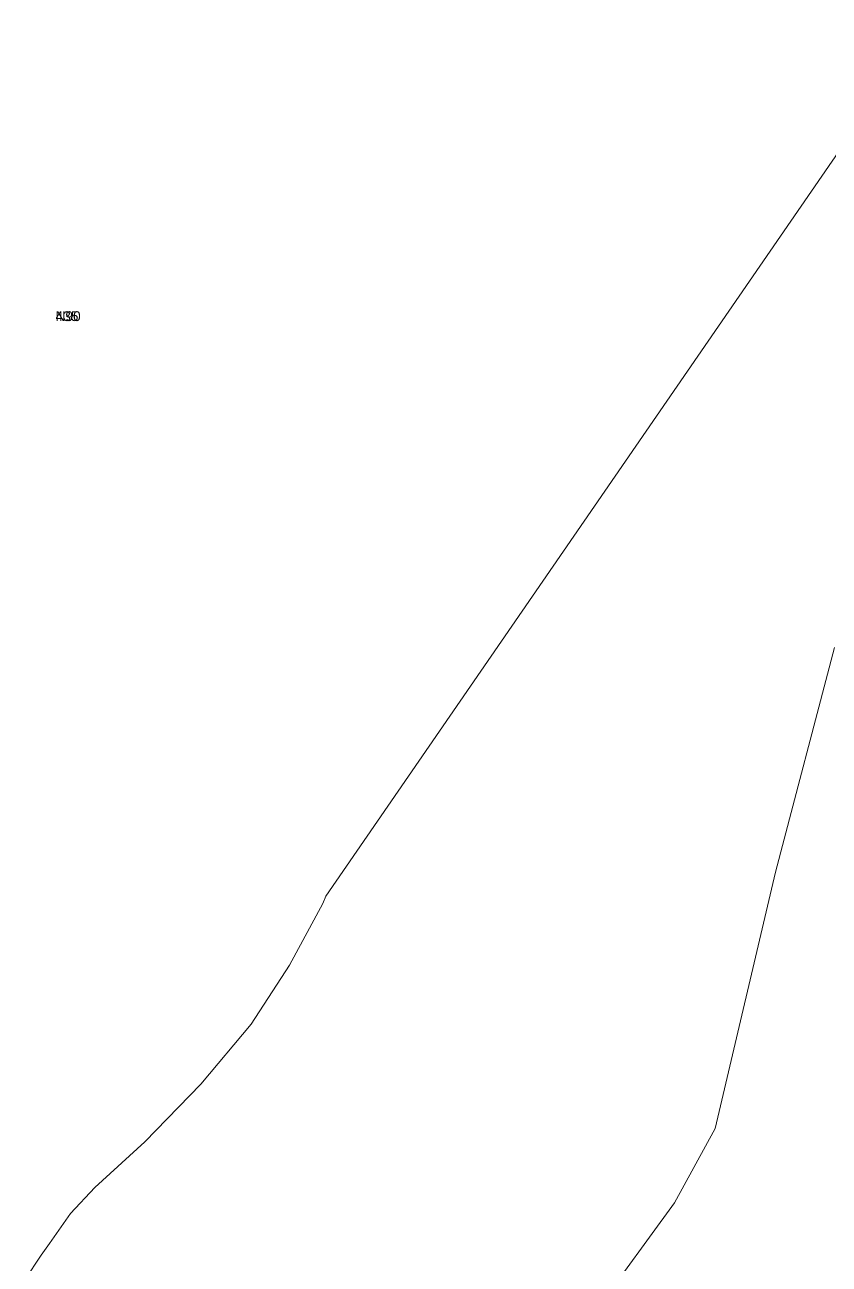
# Model space of a CAD drawing. Header units: metres. Extents: x 302931 to 308644, y 6253878 to 6257414.
# Drawn here: x 307192.6 to 307340.2, y 6255819.2 to 6256046.6 of the extents above; entities that cross this region are included whole.
import ezdxf

# ---------------------------------------------------------------- set-up
doc = ezdxf.new("R2010")
doc.units = ezdxf.units.M
doc.layers.add('Cadastre Land Parcels_SP_EXT', color=9, linetype='Continuous', lineweight=5)
doc.layers.add('Mains_HV_EXT', color=7, linetype='Continuous')
doc.styles.get("Standard").update_dxf_attribs({"font": 'arial.ttf'})

msp = doc.modelspace()

# ---------------------------------------------------------------- linework, layer by layer
at = {"layer": 'Cadastre Land Parcels_SP_EXT', "linetype": 'Continuous'}
for points in [[(307192.57, 6255816.33), (307195.57, 6255820.85), (307197.11, 6255823), (307200.98, 6255828.49), (307205.45, 6255833.29), (307214.59, 6255841.66), (307224.88, 6255852.23), (307234.1, 6255863.28), (307241.18, 6255874.09), (307247.27, 6255885.38), (307247.81, 6255886.73), (307344.58, 6256027.07), (307350.24, 6256065.98), (307334.99, 6256106.96), (307259.89, 6256222.5), (307264.93, 6256246.8), (307232.11, 6256297.06), (307219.35, 6256316.6), (307208.72, 6256364.36), (307254.79, 6256637.33)], [(307350.24, 6256065.98), (307344.58, 6256027.07), (307247.81, 6255886.73), (307247.27, 6255885.38), (307241.18, 6255874.09), (307234.1, 6255863.28), (307224.88, 6255852.23), (307214.59, 6255841.66), (307205.45, 6255833.29), (307200.98, 6255828.49), (307197.11, 6255823), (307195.57, 6255820.85), (307192.57, 6255816.33)], [(307297.54, 6255810.91), (307311.85, 6255830.46), (307319.31, 6255844.14), (307330.34, 6255891.13), (307341.16, 6255932.39)], [(307341.16, 6255932.39), (307330.34, 6255891.13), (307319.31, 6255844.14), (307311.85, 6255830.46), (307297.54, 6255810.91)]]:
    msp.add_lwpolyline(points, dxfattribs=at)

# ---------------------------------------------------------------- texts
at = {"layer": 'Mains_HV_EXT'}
for s in ['435', 'N90']:
    msp.add_text(s, height=1.8, dxfattribs=at).set_placement((307198.22, 6255992.25))

doc.saveas('drawing.dxf')
